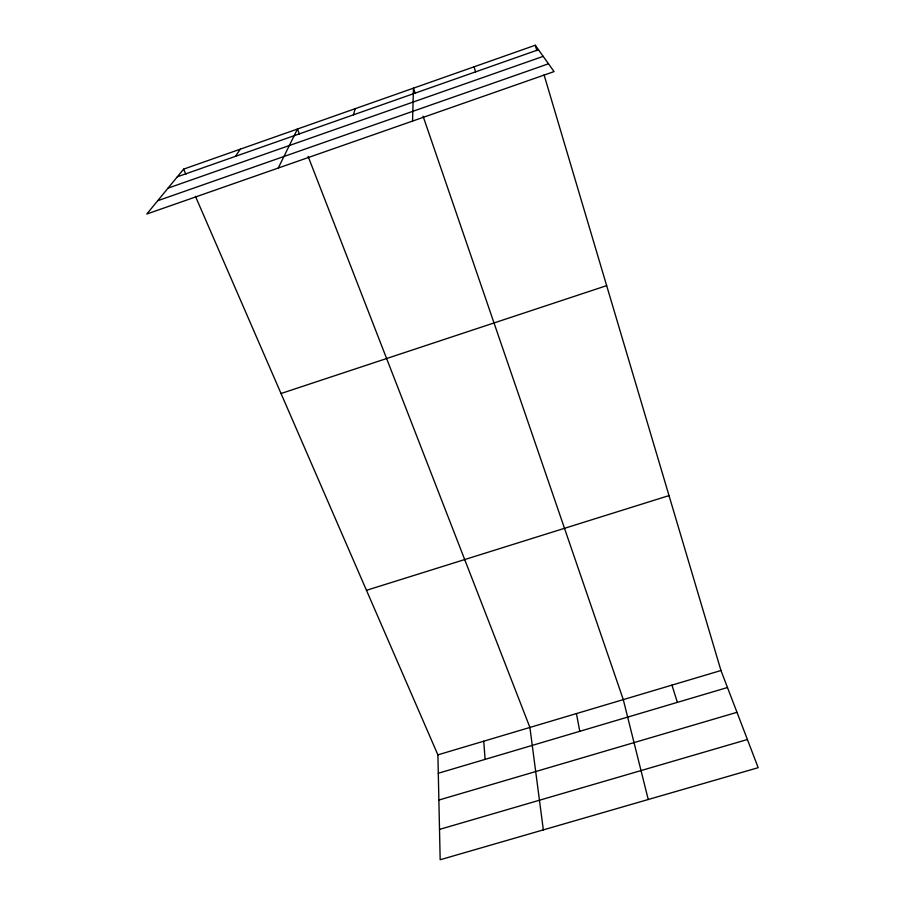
<?xml version="1.0" encoding="UTF-8"?>
<svg xmlns="http://www.w3.org/2000/svg" width="905" height="905" viewBox="0 0 905 905"><rect width="100%" height="100%" fill="white"/><g stroke="black" fill="none" stroke-linecap="round" stroke-linejoin="round"><path stroke-width="1.36" d="M412.556 121.078L413.461 88.17L415.282 93.498M353.459 114.833L355.19 108.691M278.242 168.047L297.474 129.03L299.498 134.245M235.492 156.339L240.289 149.178M183.636 169.133L146.814 214.01L554.052 71.597L535.262 45.25L183.636 169.133L185.887 174.314M177.346 176.803L538.464 49.73M168.059 188.127L543.192 56.37M157.708 200.729L548.475 63.78M281.036 393.505L606.667 285.641M366.468 590.309L669.021 495.601M437.896 754.861L720.968 670.515L758.186 767.678L440.169 859.75L437.896 754.861L195.435 196.317M438.292 773.255L727.484 687.517M438.88 800.054L736.975 712.314M439.513 829.41L747.406 739.521M308.107 156.395L529.911 727.45L543.339 829.885M423.065 116.179L623.285 699.622L648.251 799.511M671.94 685.119L677.37 702.371M535.262 45.25L536.869 50.635M544.052 74.832L720.968 670.515M474.062 66.812L475.566 71.868M576.428 713.581L579.777 731.308M483.734 741.206L485.103 759.385"/></g></svg>
